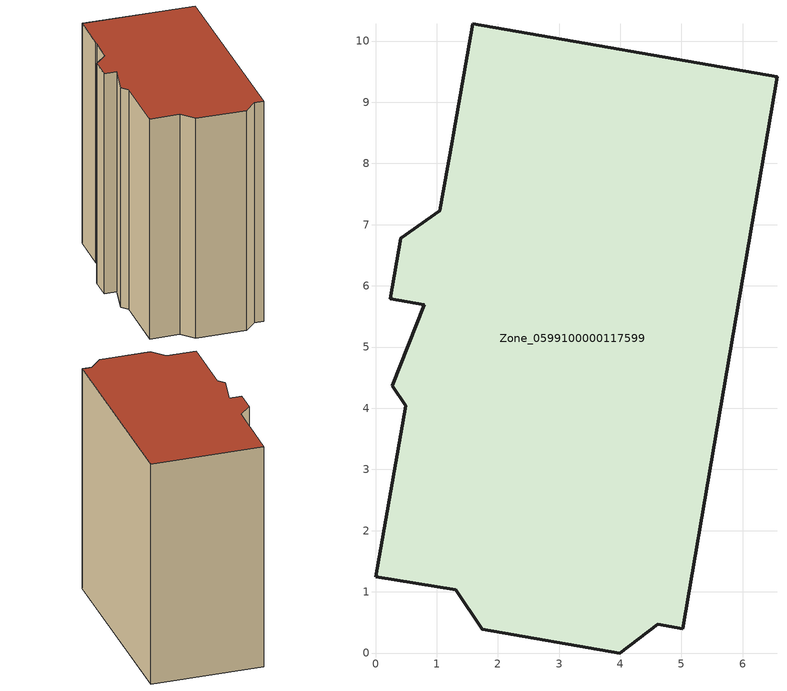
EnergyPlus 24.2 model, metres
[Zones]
Zone_0599100000117599
 floor ground (C_G): 0.49,4.04 0.27,4.37 0.79,5.69 0.24,5.79 0.41,6.78 1.05,7.23 1.25,8.36 1.27,8.46 1.59,10.28 6.56,9.42 5.02,0.4 4.61,0.47 3.99,0 1.74,0.39 1.31,1.03 0,1.25 z0
 wall outside (C_F): 0.24,5.79 0.79,5.69 0.27,4.37 0.49,4.04 0,1.25 1.31,1.03 1.74,0.39 3.99,0 4.61,0.47 5.02,0.4 6.56,9.42 1.59,10.28 1.27,8.46 1.25,8.36 1.05,7.23 0.41,6.78 0.24,5.79 z0:10.51
 roof outside (C_R): 0.41,6.78 0.24,5.79 0.79,5.69 0.27,4.37 0.49,4.04 0,1.25 1.31,1.03 1.74,0.39 3.99,0 4.61,0.47 5.02,0.4 6.56,9.42 1.59,10.28 1.27,8.46 1.25,8.36 1.05,7.23 z10.51
[BUILDING]
Pand.0599100000117599: North Axis=0; Terrain=City; Loads Convergence Tolerance Value=0.04; Temperature Convergence Tolerance Value=0.4; Solar Distribution=FullExterior; Maximum Number of Warmup Days=25; Minimum Number of Warmup Days=1
[Site:Location]
Rotterdam.The.Hague.AP_ZH_NLD Design_Conditions: Latitude=51.96; Longitude=4.45; Time Zone=1; Elevation=-4.5
[SITE:GROUNDTEMPERATURE:BUILDINGSURFACE]
18, 18, 18, 18, 18, 18, 18, 18, 18, 18, 18, 18
[MATERIAL] Thermal Absorptance=0.9; Solar Absorptance=0.7; Visible Absorptance=0.7
Name | Roughness | Thickness | Conductivity | Density | Specific Heat
G.TC.1946 | MediumSmooth | 0.15 | 1 | 540 | 1210
F.TC.1946 | Rough | 0.3 | 0.857143 | 1920 | 840
R.TC.1946 | MediumRough | 0.2 | 0.909091 | 1500 | 1000
[CONSTRUCTION]
C_G: G.TC.1946
C_F: F.TC.1946
C_R: R.TC.1946
[ZONE]
Zone_0599100000117599: Type=1; Multiplier=1; Ceiling Height=Autocalculate; Volume=Autocalculate; Floor Area=autocalculate; Part of Total Floor Area=Yes
[ZONEINFILTRATION:DESIGNFLOWRATE]
Infil_Zone_0599100000117599: Zone or ZoneList or Space or SpaceList=Zone_0599100000117599; Schedule=AlwaysOn; Design Flow Rate Calculation Method=Flow/Area; Flow Rate per Floor Area=0.003; Constant Term Coefficient=1; Temperature Term Coefficient=0; Velocity Term Coefficient=0; Velocity Squared Term Coefficient=0
[HVACTEMPLATE:ZONE:IDEALLOADSAIRSYSTEM]
Zone_0599100000117599: Maximum Heating Supply Air Temperature=50; Minimum Cooling Supply Air Temperature=13; Maximum Heating Supply Air Humidity Ratio=0.0156; Minimum Cooling Supply Air Humidity Ratio=0.0077; Heating Limit=NoLimit; Cooling Limit=NoLimit; Dehumidification Control Type=ConstantSensibleHeatRatio; Cooling Sensible Heat Ratio=0.7; Dehumidification Setpoint=60; Humidification Control Type=None; Humidification Setpoint=30; Outdoor Air Method=None; Outdoor Air Flow Rate per Person=0.00944; Outdoor Air Flow Rate per Zone Floor Area=0; Outdoor Air Flow Rate per Zone=0; Demand Controlled Ventilation Type=None; Outdoor Air Economizer Type=NoEconomizer; Heat Recovery Type=None; Sensible Heat Recovery Effectiveness=0.7; Latent Heat Recovery Effectiveness=0.65
[ZONECONTROL:THERMOSTAT]
ThermostatControl_Zone_0599100000117599: Zone or ZoneList=Zone_0599100000117599; Control Type Schedule=DualSetpointControlType; Control 1=Thermostat_Zone_0599100000117599; Temperature Difference Between Cutout And Setpoint=0
[THERMOSTATSETPOINT:DUALSETPOINT]
Thermostat_Zone_0599100000117599: Heating Setpoint Temperature Schedule=HeatingSetpoint_Zone_0599100000117599; Cooling Setpoint Temperature Schedule=CoolingSetpoint_Zone_0599100000117599
[SCHEDULE:COMPACT]
HeatingSetpoint_Zone_0599100000117599: Through: 12/31, For: AllDays, Until: 24:00, 21
CoolingSetpoint_Zone_0599100000117599: Through: 12/31, For: AllDays, Until: 24:00, 24
DualSetpointControlType: Through: 12/31, For: AllDays, Until: 24:00, 4
AlwaysOn: Through: 12/31, For: AllDays, Until: 24:00, 1
